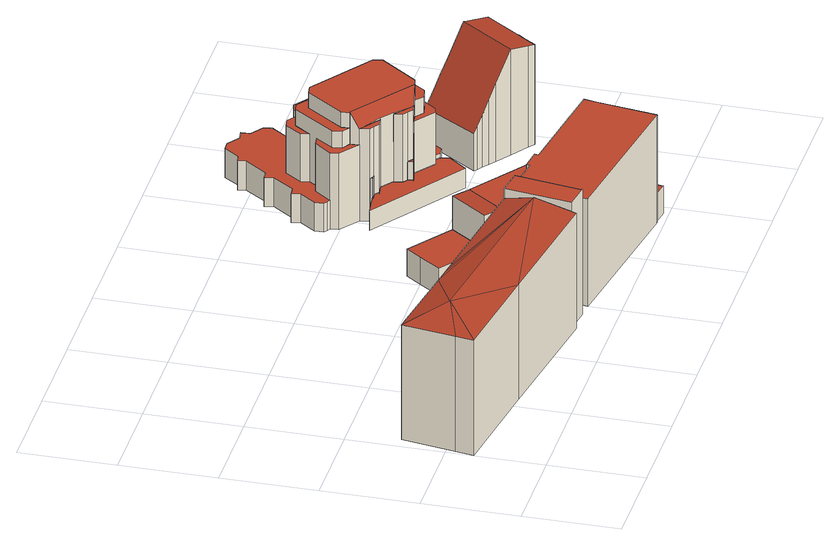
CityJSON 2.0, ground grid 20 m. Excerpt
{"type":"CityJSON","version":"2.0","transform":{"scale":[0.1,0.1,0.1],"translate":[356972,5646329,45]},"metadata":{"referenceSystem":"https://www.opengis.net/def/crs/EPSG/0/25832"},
"CityObjects":{
"building1":{"type":"Building","attributes":{"Gemeindeschluessel":"05315000","Geometrietyp2DReferenz":"3000","function":"31001_2000"},"address":[{"country":"Germany","locality":"Köln","thoroughfareNumber":"21","thoroughfareName":"Theodor-Heuss-Ring"},{"country":"Germany","locality":"Köln","thoroughfareNumber":"19","thoroughfareName":"Theodor-Heuss-Ring"}],"children":["building1-1","building1-2"]},
"building1-1":{"type":"BuildingPart","attributes":{"roofType":"5000","measuredHeight":27.26},"parents":["building1"],"geometry":[{"type":"Solid","lod":"2","boundaries":[[[[0,1,2,3]],[[4,5,1,0]],[[6,7,5,4]],[[8,9,7,6]],[[10,11,9,8]],[[12,13,11,10]],[[14,15,13,12]],[[16,17,15,14]],[[18,19,20,21]],[[3,2,19,18]],[[22,23,4]],[[4,0,22]],[[18,24,25,3]],[[25,22,3]],[[22,0,3]],[[16,14,25]],[[14,12,25]],[[12,10,25]],[[10,22,25]],[[22,10,8,6]],[[6,23,22]],[[24,18,21]],[[23,6,4]],[[1,5,7,9,11,13,15,17,20,19,2]],[[17,16,21,20]],[[24,21,16,25]]]],"semantics":{"surfaces":[{"type":"WallSurface"},{"type":"RoofSurface"},{"type":"GroundSurface"},{"type":"ClosureSurface"}],"values":[[0,0,0,0,0,0,0,0,0,0,1,1,1,1,1,1,1,1,1,1,1,0,0,2,3,3]]}}]},
"building1-2":{"type":"BuildingPart","attributes":{"roofType":"1000","measuredHeight":27.85},"parents":["building1"],"geometry":[{"type":"Solid","lod":"2","boundaries":[[[[26,27,17,16,28]],[[29,30,27,26]],[[31,32,30,29]],[[33,34,32,31]],[[35,24,21,20,34,33]],[[33,31,29,26,28,35]],[[27,30,32,34,20,17]],[[25,24,35,28,16]],[[17,20,21,16]],[[21,24,25,16]]]],"semantics":{"surfaces":[{"type":"WallSurface"},{"type":"RoofSurface"},{"type":"GroundSurface"},{"type":"ClosureSurface"}],"values":[[0,0,0,0,0,1,2,0,3,3]]}}]},
"building2":{"type":"Building","attributes":{"Gemeindeschluessel":"05315000","Geometrietyp2DReferenz":"3000","function":"31001_2000","roofType":"1000","measuredHeight":6.07},"address":[{"country":"Germany","locality":"Köln","thoroughfareNumber":"18","thoroughfareName":"Sedanstr."}],"geometry":[{"type":"Solid","lod":"2","boundaries":[[[[36,37,38,39]],[[40,41,37,36]],[[42,43,41,40]],[[44,45,43,42]],[[39,38,45,44]],[[42,40,36,39,44]],[[37,41,43,45,38]]]],"semantics":{"surfaces":[{"type":"WallSurface"},{"type":"RoofSurface"},{"type":"GroundSurface"}],"values":[[0,0,0,0,0,1,2]]}}]},
"building3":{"type":"Building","attributes":{"Gemeindeschluessel":"05315000","Geometrietyp2DReferenz":"3000","function":"31001_2000","roofType":"1000","measuredHeight":23.97},"address":[{"country":"Germany","locality":"Köln","thoroughfareNumber":"23","thoroughfareName":"Theodor-Heuss-Ring"}],"geometry":[{"type":"Solid","lod":"2","boundaries":[[[[46,47,48,49]],[[50,51,47,46]],[[52,53,51,50]],[[54,55,53,52]],[[56,57,55,54]],[[58,59,57,56]],[[60,61,59,58]],[[62,63,61,60]],[[64,65,63,62]],[[66,67,65,64]],[[68,69,67,66]],[[70,71,69,68]],[[72,73,71,70]],[[74,75,73,72]],[[49,48,75,74]],[[72,70,68,66,64,62,60,58,56,54,52,50,46,49,74]],[[47,51,53,55,57,59,61,63,65,67,69,71,73,75,48]]]],"semantics":{"surfaces":[{"type":"WallSurface"},{"type":"RoofSurface"},{"type":"GroundSurface"}],"values":[[0,0,0,0,0,0,0,0,0,0,0,0,0,0,0,1,2]]}}]},
"building4":{"type":"Building","attributes":{"Gemeindeschluessel":"05315000","Geometrietyp2DReferenz":"3000","function":"31001_2000"},"children":["building4-1","building4-2"]},
"building4-1":{"type":"BuildingPart","attributes":{"roofType":"2100","measuredHeight":13.92},"parents":["building4"],"geometry":[{"type":"Solid","lod":"2","boundaries":[[[[76,77,78,79]],[[80,81,77,76]],[[82,83,81,80]],[[84,85,83,82]],[[82,80,76,79,84]],[[77,81,83,85,78]],[[85,84,79,78]]]],"semantics":{"surfaces":[{"type":"WallSurface"},{"type":"RoofSurface"},{"type":"GroundSurface"},{"type":"ClosureSurface"}],"values":[[0,0,0,0,1,2,3]]}}]},
"building4-2":{"type":"BuildingPart","attributes":{"roofType":"1000","measuredHeight":13.71},"parents":["building4"],"geometry":[{"type":"Solid","lod":"2","boundaries":[[[[86,87,88,89]],[[90,91,87,86]],[[92,79,78,91,90]],[[93,94,85,84,95]],[[96,97,94,93]],[[98,99,97,96]],[[100,101,99,98]],[[102,103,101,100]],[[104,105,103,102]],[[106,107,105,104]],[[108,109,107,106]],[[89,88,109,108]],[[106,104,102,100,98,96,93,95,92,90,86,89,108]],[[87,91,78,85,94,97,99,101,103,105,107,109,88]],[[79,92,95,84]],[[85,78,79,84]]]],"semantics":{"surfaces":[{"type":"WallSurface"},{"type":"RoofSurface"},{"type":"GroundSurface"},{"type":"ClosureSurface"}],"values":[[0,0,0,0,0,0,0,0,0,0,0,0,1,2,0,3]]}}]},
"building5":{"type":"Building","attributes":{"Gemeindeschluessel":"05315000","Geometrietyp2DReferenz":"3000","function":"31001_2000","roofType":"1000","measuredHeight":6.1},"geometry":[{"type":"Solid","lod":"2","boundaries":[[[[110,69,71,111]],[[112,113,69,110]],[[114,115,113,112]],[[111,71,115,114]],[[112,110,111,114]],[[69,113,115,71]]]],"semantics":{"surfaces":[{"type":"WallSurface"},{"type":"RoofSurface"},{"type":"GroundSurface"}],"values":[[0,0,0,0,1,2]]}}]},
"building6":{"type":"Building","attributes":{"Gemeindeschluessel":"05315000","Geometrietyp2DReferenz":"3000","function":"31001_2000","roofType":"1000","measuredHeight":4.32},"geometry":[{"type":"Solid","lod":"2","boundaries":[[[[116,117,118,119]],[[120,121,117,116]],[[122,123,121,120]],[[124,125,123,122]],[[126,127,125,124]],[[128,129,127,126]],[[130,131,129,128]],[[132,133,131,130]],[[134,135,133,132]],[[136,137,135,134]],[[138,139,137,136]],[[140,141,139,138]],[[142,143,141,140]],[[144,145,143,142]],[[146,147,145,144]],[[119,118,147,146]],[[144,142,140,138,136,134,132,130,128,126,124,122,120,116,119,146]],[[117,121,123,125,127,129,131,133,135,137,139,141,143,145,147,118]]]],"semantics":{"surfaces":[{"type":"WallSurface"},{"type":"RoofSurface"},{"type":"GroundSurface"}],"values":[[0,0,0,0,0,0,0,0,0,0,0,0,0,0,0,0,1,2]]}}]},
"building7":{"type":"Building","attributes":{"Gemeindeschluessel":"05315000","Geometrietyp2DReferenz":"3000","function":"31001_2000"},"address":[{"country":"Germany","locality":"Köln","thoroughfareNumber":"31","thoroughfareName":"Sedanstr."},{"country":"Germany","locality":"Köln","thoroughfareNumber":"33","thoroughfareName":"Sedanstr."}],"children":["building7-1","building7-2","building7-3","building7-4","building7-5","building7-6","building7-7","building7-8","building7-9","building7-10","building7-11","building7-12","building7-13"]},
"building7-1":{"type":"BuildingPart","attributes":{"roofType":"1000","measuredHeight":13.39},"parents":["building7"],"geometry":[{"type":"Solid","lod":"2","boundaries":[[[[148,149,150,151,152,153]],[[154,155,148,153,156,157]],[[151,150,158,159,160,161]],[[162,156,153,152]],[[151,161,162,152]],[[149,148,155,163]],[[158,150,149,163]],[[163,155,154,164]],[[159,158,163,164]],[[159,164,154,157,165,160]],[[165,157,156,162]],[[161,160,165,162]]]],"semantics":{"surfaces":[{"type":"WallSurface"},{"type":"RoofSurface"},{"type":"GroundSurface"},{"type":"ClosureSurface"}],"values":[[0,1,2,0,3,0,3,0,3,3,0,3]]}}]},
"building7-2":{"type":"BuildingPart","attributes":{"roofType":"1000","measuredHeight":23.99},"parents":["building7"],"geometry":[{"type":"Solid","lod":"2","boundaries":[[[[166,167,168,169,170,171,172,173]],[[174,175,176,177,178,179,180,181]],[[182,172,171,183]],[[174,181,182,183]],[[183,171,170,184]],[[175,174,183,184]],[[184,170,169,185]],[[176,175,184,185]],[[185,169,168,186]],[[177,176,185,186]],[[186,168,167,187]],[[178,177,186,187]],[[187,167,166,188]],[[179,178,187,188]],[[188,166,173,189]],[[180,179,188,189]],[[180,189,173,172,182,181]]]],"semantics":{"surfaces":[{"type":"RoofSurface"},{"type":"GroundSurface"},{"type":"WallSurface"},{"type":"ClosureSurface"}],"values":[[0,1,2,3,2,3,2,3,2,3,2,3,2,3,2,3,3]]}}]},
"building7-3":{"type":"BuildingPart","attributes":{"roofType":"1000","measuredHeight":16.99},"parents":["building7"],"geometry":[{"type":"Solid","lod":"2","boundaries":[[[[190,191,192,193]],[[194,195,196,191,190]],[[197,194,190,193,198,199,200,201]],[[202,181,192,191,196,203,204,205]],[[205,200,199,202]],[[202,199,198,181]],[[181,198,193,192]],[[195,194,197,206]],[[203,196,195,206]],[[206,197,201,207]],[[204,203,206,207]],[[204,207,201,200,205]]]],"semantics":{"surfaces":[{"type":"WallSurface"},{"type":"RoofSurface"},{"type":"GroundSurface"},{"type":"ClosureSurface"}],"values":[[0,0,1,2,3,3,3,0,3,0,3,3]]}}]},
"building7-4":{"type":"BuildingPart","attributes":{"roofType":"1000","measuredHeight":20.59},"parents":["building7"],"geometry":[{"type":"Solid","lod":"2","boundaries":[[[[208,209,210,211]],[[212,213,214,209,208]],[[215,192,216,217,218]],[[212,208,211,215,218]],[[210,209,214,216,192]],[[192,215,211,210]],[[213,212,218,217]],[[216,214,213,217]]]],"semantics":{"surfaces":[{"type":"WallSurface"},{"type":"RoofSurface"},{"type":"GroundSurface"},{"type":"ClosureSurface"}],"values":[[0,0,0,1,2,3,0,3]]}}]},
"building7-5":{"type":"BuildingPart","attributes":{"roofType":"1000","measuredHeight":16.99},"parents":["building7"],"geometry":[{"type":"Solid","lod":"2","boundaries":[[[[219,220,221,222,223,224,225,226,227,228,229,230,231,232,233,234,235,236,237,238,239,240]],[[241,242,243,244,245,160,159,246,247,248,249,250,251,252,253,254,255,256,257,258,259,260,261,262]],[[263,239,238,264]],[[241,262,263,264]],[[264,238,237,265]],[[242,241,264,265]],[[265,237,236,266]],[[243,242,265,266]],[[266,236,235,267]],[[244,243,266,267]],[[267,235,234,268]],[[245,244,267,268]],[[164,154,157,165,268,234,233,269]],[[160,165,157,154,164,159]],[[246,159,164,269]],[[160,245,268,165]],[[269,233,232,270]],[[247,246,269,270]],[[270,232,231,271]],[[248,247,270,271]],[[271,231,230,272]],[[249,248,271,272]],[[272,230,229,273]],[[250,249,272,273]],[[273,229,228,274]],[[251,250,273,274]],[[274,228,227,275]],[[252,251,274,275]],[[252,275,227,226,253]],[[253,226,225,254]],[[254,225,224,255]],[[255,224,223,256]],[[256,223,222,257]],[[257,222,221,258]],[[258,221,220,259]],[[259,220,219,260]],[[260,219,240,276,261]],[[276,240,239,263]],[[262,261,276,263]]]],"semantics":{"surfaces":[{"type":"RoofSurface"},{"type":"GroundSurface"},{"type":"WallSurface"},{"type":"ClosureSurface"}],"values":[[0,1,2,3,2,3,2,3,2,3,2,3,2,3,3,3,2,3,2,3,2,3,2,3,2,3,2,3,3,3,3,3,3,3,3,3,3,2,3]]}}]},
"building7-6":{"type":"BuildingPart","attributes":{"roofType":"1000","measuredHeight":6.39},"parents":["building7"],"geometry":[{"type":"Solid","lod":"2","boundaries":[[[[277,278,150,149]],[[279,280,278,277]],[[281,282,280,279]],[[283,284,282,281]],[[285,286,284,283]],[[287,288,286,285]],[[289,290,288,287]],[[291,292,290,289]],[[269,270,271,272,273,274,275,293,294,291,289,287,285,283,281,279,277,149,163,164]],[[150,278,280,282,284,286,288,290,292,295,296,252,251,250,249,248,247,246,159,158]],[[158,163,149,150]],[[292,291,294,295]],[[295,294,293,296]],[[296,293,275,252]],[[252,275,274,251]],[[251,274,273,250]],[[250,273,272,249]],[[249,272,271,248]],[[248,271,270,247]],[[247,270,269,246]],[[269,164,159,246]],[[159,164,163,158]]]],"semantics":{"surfaces":[{"type":"WallSurface"},{"type":"RoofSurface"},{"type":"GroundSurface"},{"type":"ClosureSurface"}],"values":[[0,0,0,0,0,0,0,0,1,2,3,3,3,3,3,3,3,3,3,3,3,3]]}}]},
"building7-7":{"type":"BuildingPart","attributes":{"roofType":"1000","measuredHeight":16.99},"parents":["building7"],"geometry":[{"type":"Solid","lod":"2","boundaries":[[[[297,298,292,291,299]],[[300,301,298,297]],[[302,303,304,305,300,297,299,306]],[[298,301,180,307,308,296,295,292]],[[301,300,305,180]],[[180,305,304,307]],[[307,304,303,308]],[[303,302,293,296,308]],[[293,302,306,294]],[[295,296,293,294]],[[294,306,299,291]],[[292,295,294,291]]]],"semantics":{"surfaces":[{"type":"WallSurface"},{"type":"RoofSurface"},{"type":"GroundSurface"},{"type":"ClosureSurface"}],"values":[[0,0,1,2,3,3,3,3,0,3,0,3]]}}]},
"building7-8":{"type":"BuildingPart","attributes":{"roofType":"2100","measuredHeight":24.18},"parents":["building7"],"geometry":[{"type":"Solid","lod":"2","boundaries":[[[[309,211,210,310,311,312]],[[312,313,314,315,316,215,309]],[[181,180,301,310,210,192]],[[193,215,316,172,198]],[[181,192,193,198]],[[172,316,315,173]],[[305,180,181,198,172,173]],[[300,305,173,315,314]],[[301,180,305,300]],[[313,312,311]],[[301,300,314,313,311,310]],[[211,309,215]],[[193,192,210,211,215]]]],"semantics":{"surfaces":[{"type":"WallSurface"},{"type":"RoofSurface"},{"type":"GroundSurface"},{"type":"ClosureSurface"}],"values":[[0,1,2,0,3,0,3,0,3,0,3,0,3]]}}]},
"building7-9":{"type":"BuildingPart","attributes":{"roofType":"1000","measuredHeight":9.59},"parents":["building7"],"geometry":[{"type":"Solid","lod":"2","boundaries":[[[[317,318,319,320]],[[320,319,321,322]],[[317,320,322]],[[318,321,319]],[[318,317,322,321]]]],"semantics":{"surfaces":[{"type":"WallSurface"},{"type":"RoofSurface"},{"type":"GroundSurface"},{"type":"ClosureSurface"}],"values":[[0,0,1,2,3]]}}]},
"building7-10":{"type":"BuildingPart","attributes":{"roofType":"1000","measuredHeight":9.59},"parents":["building7"],"geometry":[{"type":"Solid","lod":"2","boundaries":[[[[323,324,214,213]],[[325,326,324,323]],[[217,216,326,325]],[[325,323,213,217]],[[324,326,216,214]],[[216,217,213,214]]]],"semantics":{"surfaces":[{"type":"WallSurface"},{"type":"RoofSurface"},{"type":"GroundSurface"},{"type":"ClosureSurface"}],"values":[[0,0,0,1,2,3]]}}]},
"building7-11":{"type":"BuildingPart","attributes":{"roofType":"1000","measuredHeight":20.59},"parents":["building7"],"geometry":[{"type":"Solid","lod":"2","boundaries":[[[[183,184,185,186,187,188,189,327,328,329,330,331,332,333,334,335,336,337,338,182]],[[205,204,261,260,259,258,257,256,255,254,253,252,296,308,307,180,179,178,177,176,175,174,181,202]],[[199,338,337,200]],[[205,202,199,200]],[[207,201,200,337,336,219,240,276]],[[205,200,201,207,204]],[[260,261,276,240,219]],[[261,204,207,276]],[[219,336,335,220]],[[259,260,219,220]],[[220,335,334,221]],[[258,259,220,221]],[[221,334,333,222]],[[257,258,221,222]],[[222,333,332,223]],[[256,257,222,223]],[[223,332,331,224]],[[255,256,223,224]],[[224,331,330,225]],[[254,255,224,225]],[[225,330,329,226]],[[253,254,225,226]],[[275,227,226,329,328,303,302,293]],[[253,226,227,275,252]],[[252,275,293,296]],[[308,296,293,302,303]],[[303,328,327,304]],[[307,308,303,304]],[[304,327,189,305]],[[180,307,304,305]],[[180,305,189,188,179]],[[179,188,187,178]],[[178,187,186,177]],[[177,186,185,176]],[[176,185,184,175]],[[175,184,183,174]],[[174,183,182,198,181]],[[198,182,338,199]],[[202,181,198,199]]]],"semantics":{"surfaces":[{"type":"RoofSurface"},{"type":"GroundSurface"},{"type":"WallSurface"},{"type":"ClosureSurface"}],"values":[[0,1,2,3,2,3,3,3,2,3,2,3,2,3,2,3,2,3,2,3,2,3,2,3,3,3,2,3,2,3,3,3,3,3,3,3,3,2,3]]}}]},
"building7-12":{"type":"BuildingPart","attributes":{"roofType":"1000","measuredHeight":6.39},"parents":["building7"],"geometry":[{"type":"Solid","lod":"2","boundaries":[[[[339,340,196,195]],[[341,342,340,339]],[[343,344,342,341]],[[345,346,344,343]],[[347,348,346,345]],[[349,350,348,347]],[[351,352,350,349]],[[353,354,352,351]],[[355,356,354,353]],[[357,358,356,355]],[[359,360,358,357]],[[361,362,360,359]],[[363,364,362,361]],[[365,366,364,363]],[[367,368,366,365]],[[369,370,368,367]],[[371,372,370,369]],[[373,374,372,371]],[[375,376,374,373]],[[377,378,376,375]],[[152,151,378,377]],[[162,152,377,375,373,371,369,367,365,363,361,359,357,355,353,351,349,347,345,343,341,339,195,206,207,276,263,264,265,266,267,268,165]],[[244,243,242,241,262,261,204,203,196,340,342,344,346,348,350,352,354,356,358,360,362,364,366,368,370,372,374,376,378,151,161,160,245]],[[245,268,267,244]],[[244,267,266,243]],[[243,266,265,242]],[[242,265,264,241]],[[241,264,263,262]],[[262,263,276,261]],[[276,207,204,261]],[[204,207,206,203]],[[203,206,195,196]],[[151,152,162,161]],[[161,162,165,160]],[[160,165,268,245]]]],"semantics":{"surfaces":[{"type":"WallSurface"},{"type":"RoofSurface"},{"type":"GroundSurface"},{"type":"ClosureSurface"}],"values":[[0,0,0,0,0,0,0,0,0,0,0,0,0,0,0,0,0,0,0,0,0,1,2,3,3,3,3,3,3,3,3,3,3,3,3]]}}]},
"building7-13":{"type":"BuildingPart","attributes":{"roofType":"1000","measuredHeight":20.59},"parents":["building7"],"geometry":[{"type":"Solid","lod":"2","boundaries":[[[[379,322,321,301,314]],[[380,381,318,317,382]],[[311,310,381,380]],[[380,382,379,314,313,311]],[[321,318,381,310,301]],[[322,379,382,317]],[[318,321,322,317]],[[310,311,313,314,301]]]],"semantics":{"surfaces":[{"type":"WallSurface"},{"type":"RoofSurface"},{"type":"GroundSurface"},{"type":"ClosureSurface"}],"values":[[0,0,0,1,2,0,3,3]]}}]},
"building8":{"type":"Building","attributes":{"Gemeindeschluessel":"05315000","Geometrietyp2DReferenz":"3000","function":"31001_1100","roofType":"3100","measuredHeight":23.62},"address":[{"country":"Germany","locality":"Köln","thoroughfareNumber":"35","thoroughfareName":"Sedanstr."}],"geometry":[{"type":"Solid","lod":"2","boundaries":[[[[383,384,385,386]],[[387,388,384,383]],[[389,390,388,387]],[[391,392,390,389]],[[393,394,392,391]],[[395,396,394,393]],[[397,398,396,395]],[[399,400,398,397]],[[401,402,400,399]],[[403,404,402,401]],[[405,406,404,403]],[[407,408,406,405]],[[409,410,408,407]],[[411,412,410,409]],[[413,414,412,411]],[[415,416,414,413]],[[417,418,416,415]],[[419,420,418,417]],[[421,422,420,419]],[[386,385,422,421]],[[415,413,411,409,407,405,403,401,399,397,395,393,417]],[[391,389,387,383,386,421,419,417,393]],[[384,388,390,392,394,396,398,400,402,404,406,408,410,412,414,416,418,420,422,385]]]],"semantics":{"surfaces":[{"type":"WallSurface"},{"type":"RoofSurface"},{"type":"GroundSurface"}],"values":[[0,0,0,0,0,0,0,0,0,0,0,0,0,0,0,0,0,0,0,0,1,1,2]]}}]}
},
"vertices":[
[3,145,257],[3,145,0],[228,112,0],[228,112,257],[9,183,257],[9,183,0],[27,294,257],[27,294,0],[42,292,257],[42,292,0],[208,266,257],[208,266,0],[243,261,257],[243,261,0],[263,258,257],[263,258,0],[538,218,257],[538,218,0],[516,69,257],[516,69,0],[518,79,0],[518,79,257],[111,219,273],[27,293,257],[518,79,259],[529,157,273],
[591,210,279],[591,210,0],[538,218,279],[591,209,279],[591,209,0],[571,79,279],[571,79,0],[570,71,279],[570,71,0],[518,79,279],
[566,391,84],[566,391,24],[534,346,24],[534,346,84],[590,424,84],[590,424,24],[683,357,84],[683,357,24],[627,279,84],[627,279,24],
[570,71,261],[570,71,21],[568,59,21],[568,59,261],[571,79,261],[571,79,21],[591,209,261],[591,209,21],[635,203,261],[635,203,21],[664,198,261],[664,198,21],[666,206,261],[666,206,21],[708,200,261],[708,200,21],[707,192,261],[707,192,21],[853,170,261],[853,170,21],[932,158,261],[932,158,21],[928,133,261],[928,133,21],[909,9,261],[909,9,21],[909,7,261],[909,7,21],[906,7,261],[906,7,21],
[627,279,159],[627,279,20],[662,254,20],[662,254,156],[683,357,159],[683,357,20],[684,357,159],[684,357,20],[719,332,156],[719,332,20],
[635,207,157],[635,207,20],[635,203,20],[635,203,157],[645,230,157],[645,230,20],[662,254,157],[870,223,157],[870,223,20],[719,332,157],[866,218,157],[866,218,20],[861,222,157],[861,222,20],[853,170,157],[853,170,20],[707,192,157],[707,192,20],[708,200,157],[708,200,20],[666,206,157],[666,206,20],[664,198,157],[664,198,20],
[928,133,82],[909,9,82],[963,128,82],[963,128,21],[944,3,82],[944,3,21],
[748,538,62],[748,538,19],[949,397,19],[949,397,62],[802,545,62],[802,545,19],[803,543,62],[803,543,19],[811,544,62],[811,544,19],[822,536,62],[822,536,19],[841,539,62],[841,539,19],[867,520,62],[867,520,19],[870,502,62],[870,502,19],[880,495,62],[880,495,19],[882,484,62],[882,484,19],[908,489,62],[908,489,19],[951,457,62],[951,457,19],[967,462,62],[967,462,19],[977,454,62],[977,454,19],[980,436,62],[980,436,19],
[1017,711,141],[1017,711,71],[1017,711,7],[972,744,7],[972,744,71],[972,744,141],[992,652,141],[1020,690,141],[954,740,141],[925,698,141],[1020,690,7],[992,652,7],[925,698,7],[954,740,7],[954,740,71],[1020,690,71],[992,652,71],[925,698,71],
[946,497,247],[1004,575,247],[1000,594,247],[870,687,247],[851,684,247],[795,606,247],[796,588,247],[926,493,247],[795,606,7],[851,684,7],[870,687,7],[1000,594,7],[1004,575,7],[946,497,7],[926,493,7],[796,588,7],[796,588,213],[795,606,213],[851,684,213],[870,687,213],[1000,594,213],[1004,575,213],[946,497,213],[926,493,213],
[757,600,177],[757,600,7],[797,570,7],[797,570,177],[754,617,177],[754,617,71],[754,617,7],[782,653,177],[796,588,177],[779,599,177],[776,619,177],[802,656,177],[779,599,7],[782,653,7],[802,656,7],[776,619,7],[782,653,71],[802,656,71],
[822,536,213],[822,536,7],[841,539,7],[841,539,213],[811,544,213],[811,544,103],[811,544,7],[797,570,213],[801,550,7],[801,550,103],[801,550,213],
[838,707,177],[856,710,177],[893,682,177],[916,684,177],[983,634,177],[985,618,177],[1026,589,177],[1031,570,177],[1007,537,177],[1021,537,177],[1048,573,177],[1045,590,177],[997,624,177],[1004,633,177],[1002,645,177],[919,701,177],[910,699,177],[904,691,177],[854,728,177],[835,725,177],[810,690,177],[814,673,177],[835,725,7],[854,728,7],[904,691,7],[910,699,7],[919,701,7],[1002,645,7],[1004,633,7],[997,624,7],[1045,590,7],[1048,573,7],[1021,537,7],[1007,537,7],[1031,570,7],[1026,589,7],[985,618,7],[983,634,7],[916,684,7],[893,682,7],[856,710,7],[838,707,7],[814,673,7],[810,690,7],[810,690,71],[835,725,71],[854,728,71],[904,691,71],[910,699,71],[919,701,71],[1002,645,71],[1004,633,71],[997,624,71],[1045,590,71],[1048,573,71],[1021,537,71],[1007,537,71],[814,673,71],
[1033,715,71],[1033,715,7],[1077,682,71],[1077,682,7],[1081,664,71],[1081,664,7],[1101,649,71],[1101,649,7],[1108,615,71],[1108,615,7],[995,456,71],[995,456,7],[977,454,71],[977,454,7],[967,462,71],[967,462,7],[993,517,71],[995,500,71],[995,500,7],[993,517,7],
[951,457,177],[951,457,7],[967,462,177],[908,489,177],[908,489,7],[993,517,177],[968,483,177],[945,479,177],[926,493,177],[995,500,177],[945,479,7],[968,483,7],
[841,539,217],[867,520,7],[867,520,213],[867,520,216],[900,494,213],[908,489,213],[926,493,249],[796,588,249],
[880,495,103],[880,495,7],[882,484,7],[882,484,103],[892,486,7],[892,486,103],
[803,543,103],[803,543,7],[802,545,103],[802,545,7],
[945,479,213],[968,483,213],[1031,570,213],[1026,589,213],[985,618,213],[983,634,213],[916,684,213],[893,682,213],[856,710,213],[838,707,213],[776,619,213],[779,599,213],
[748,621,71],[748,621,7],[741,626,71],[741,626,7],[739,644,71],[739,644,7],[764,678,71],[764,678,7],[760,696,71],[760,696,7],[778,698,71],[778,698,7],[811,743,71],[811,743,7],[807,761,71],[807,761,7],[825,763,71],[825,763,7],[859,810,71],[859,810,7],[855,826,71],[855,826,7],[872,829,71],[872,829,7],[895,861,71],[895,861,7],[914,862,71],[914,862,7],[941,843,71],[941,843,7],[961,846,71],[961,846,7],[963,827,71],[963,827,7],[988,809,71],[988,809,7],[992,791,71],[992,791,7],[970,759,71],[970,759,7],
[892,486,213],[870,502,213],[870,502,7],[880,495,213],
[1184,348,231],[1184,348,8],[1191,357,8],[1191,357,230],[1173,333,231],[1173,333,8],[1158,312,231],[1158,312,8],[1145,321,234],[1145,321,8],[1108,347,244],[1108,347,8],[1078,369,182],[1078,369,8],[1063,379,152],[1063,379,8],[1050,389,124],[1050,389,8],[1040,396,104],[1040,396,8],[1033,401,90],[1033,401,8],[1112,517,87],[1112,517,8],[1119,512,101],[1119,512,8],[1129,505,121],[1129,505,8],[1143,495,149],[1143,495,8],[1157,484,178],[1157,484,8],[1185,464,235],[1185,464,8],[1189,461,244],[1189,461,8],[1198,455,241],[1198,455,8],[1240,425,230],[1240,425,8]
]}
